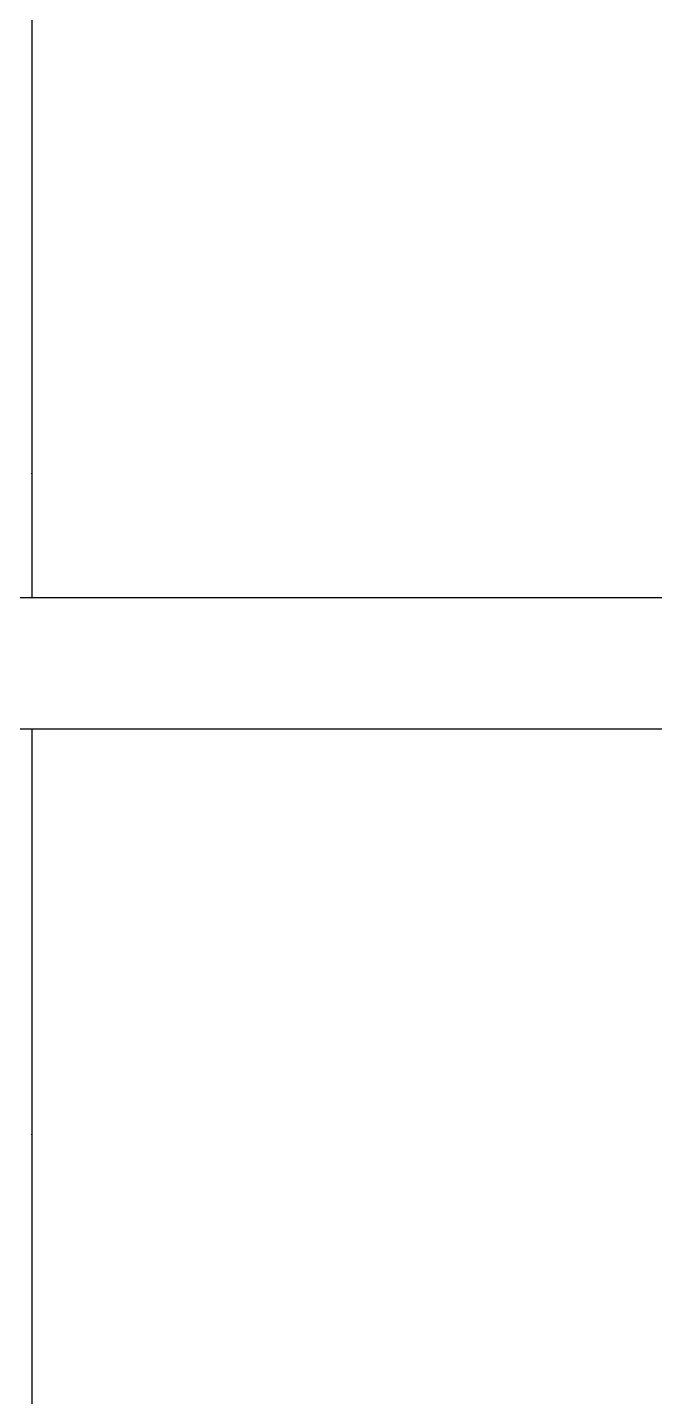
# Model space of a CAD drawing. Header units: millimetres. Extents: x -27408 to 60590, y 623 to 42257.
# Drawn here: x 59845.013 to 59846.786, y 17371.002 to 17374.871 of the extents above; entities that cross this region are included whole.
import ezdxf

# ---------------------------------------------------------------- set-up
doc = ezdxf.new("R2010")
doc.units = ezdxf.units.MM
doc.header["$LTSCALE"] = 100
doc.header["$MEASUREMENT"] = 0
doc.layers.get('0').update_dxf_attribs({"linetype": 'CONTINUOUS'})
doc.layers.add('ELE9', color=9, linetype='CONTINUOUS')
doc.layers.add('TOI', color=12, linetype='CONTINUOUS')

# ---------------------------------------------------------------- blocks, each defined once
blk = doc.blocks.new('I2-샤워수전')
at = {"layer": 'TOI'}
for p, q in [((-139.9801, -95.5), (-139.9801, 269.9818)), ((-139.9801, -37.0004), (-140, -37.0004)), ((-85, -95.5), (-375, -95.5)), ((-85, -114.5), (-375, -114.5)), ((-140, -132.3411), (-140, -114.4999)), ((-139.9801, -235.5307), (-139.9801, -114.4999)), ((-139.9802, -132.3411), (-140, -132.3411))]:
    blk.add_line(p, q, dxfattribs=at)
at = {"layer": 'TOI', "color": 8}
blk.add_line((-140, -95.5), (-140, -37.0004), dxfattribs=at)
at = {"layer": 'TOI'}
for centre, start, end in [((-129, -37.0004), 179.47446, 180), ((-129, -132.3411), 180, 180.52376)]:
    blk.add_arc(centre, 11, start, end, dxfattribs=at)
blk = doc.blocks.new('B2FF')
at = {"layer": 'ELE9', "color": 253, "ltscale": 0.1, "extrusion": (0, 0, -1), "xscale": -1, "zscale": -1, "rotation": 180}
blk.add_blockref('I2-샤워수전', (-37344599.72, 548866.33), dxfattribs=at)

msp = doc.modelspace()

# ---------------------------------------------------------------- block references
at = {"xscale": 0.01956471256889679, "yscale": 0.01956471256889679, "zscale": 0.01956471256889679}
msp.add_blockref('B2FF', (-670794.0735, 6632.6082), dxfattribs=at)

doc.saveas('drawing.dxf')
